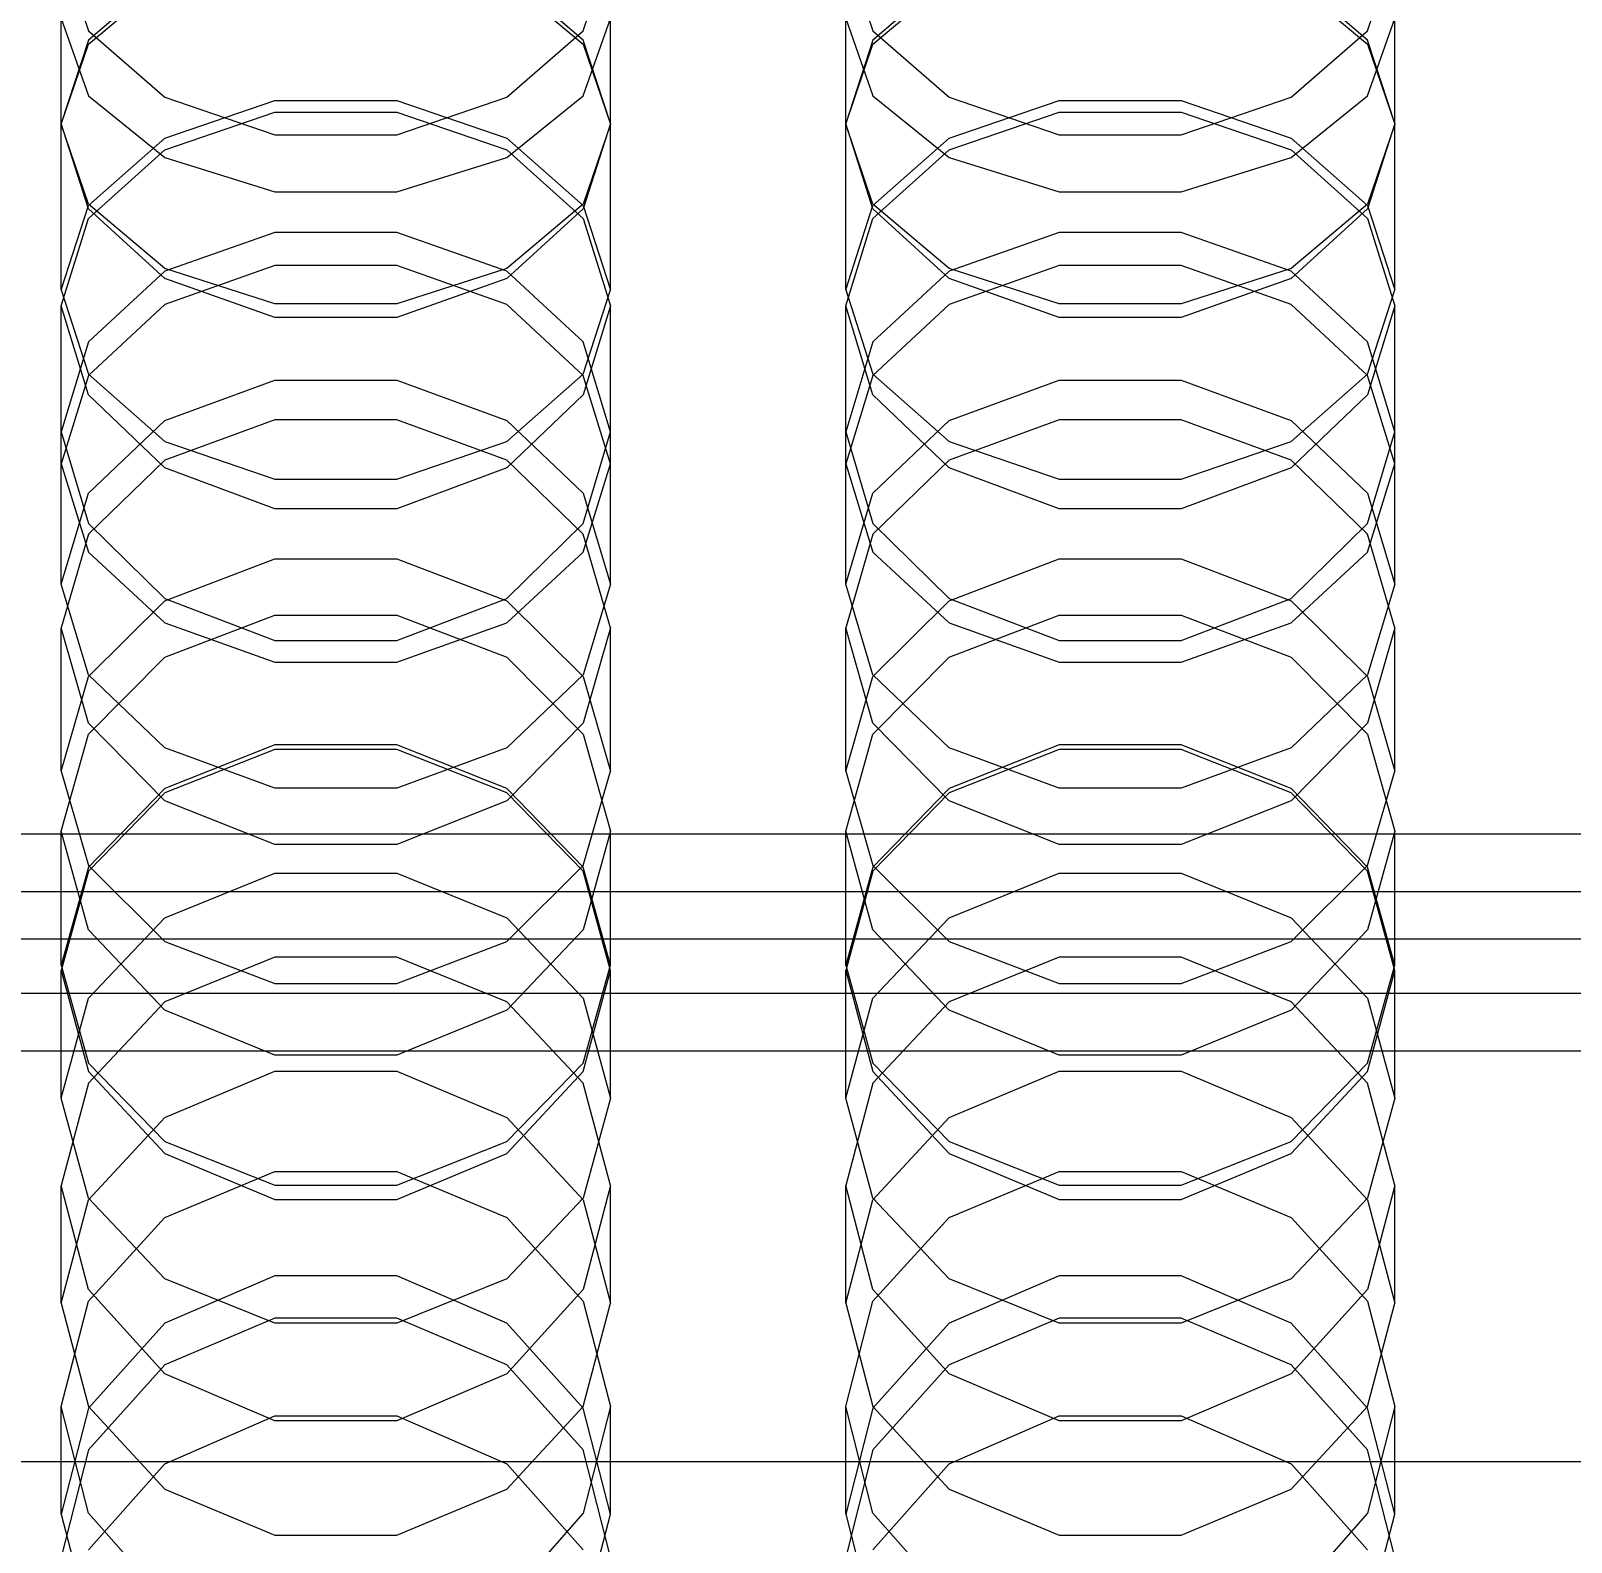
# Model space of a CAD drawing. Header units: millimetres. Extents: x -191664 to 191490, y -197311 to 10263.
# Drawn here: x 1876.7 to 1994.5, y -117306.2 to -117190.6 of the extents above; entities that cross this region are included whole.
import ezdxf

# ---------------------------------------------------------------- set-up
doc = ezdxf.new("R2010")
doc.units = ezdxf.units.MM
for name, color, linetype, lineweight in [('COTAS_P', 1, 'Continuous', 0), ('DET_briquetadora_frontal', 7, 'Continuous', 0), ('R15_COTAS_TRANSPORTE_P', 1, 'Continuous', 0)]:
    doc.layers.add(name, color=color, linetype=linetype, lineweight=lineweight)
doc.dimstyles.new('PLANTA_20', dxfattribs={"dimtxt": 50, "dimasz": 30, "dimexe": 30, "dimexo": 16, "dimgap": 20, "dimtad": 1, "dimtih": 1, "dimtoh": 1, "dimdec": 1, "dimzin": 0, "dimdsep": 46, "dimcen": 0.09, "dimadec": 0, "dimazin": 0, "dimtfac": 1, "dimtdec": 4, "dimtofl": 0, "dimtmove": 0, "dimatfit": 3, "dimfxl": 1, "dimtolj": 1, "dimtzin": 0, "dimarcsym": 0})

# ---------------------------------------------------------------- blocks, each defined once
blk = doc.blocks.new('*D85')
at = {"layer": 'COTAS_P', "color": 0, "lineweight": -2, "transparency": 16777216}
for p, q in [((1974, -116532.75), (1660, -116532.75)), ((1690, -119170), (1690, -116562.75)), ((1974, -119200), (1660, -119200))]:
    blk.add_line(p, q, dxfattribs=at)
at = {"layer": 'COTAS_P', "color": 0, "transparency": 16777216}
for points in [[(1685, -116562.75), (1695, -116562.75), (1690, -116532.75)], [(1685, -119170), (1695, -119170), (1690, -119200)]]:
    blk.add_solid(points, dxfattribs=at)
at = {"layer": 'Defpoints', "color": 0, "transparency": 16777216}
for p in [(1690, -116532.75), (1990, -116532.75), (1990, -119200)]:
    blk.add_point(p, dxfattribs=at)
blk = doc.blocks.new('*D133')
at = {"layer": 'Defpoints', "color": 0, "transparency": 16777216}
for p in [(439.69, -194147.98), (217.89, -194406.09), (-500, -194490), (-500, -194490), (500, -194490)]:
    blk.add_point(p, dxfattribs=at)
at = {"layer": 'R15_COTAS_TRANSPORTE_P', "color": 0, "lineweight": -2, "transparency": 16777216}
blk.add_arc((-500, -194490), 722.77, 2.37834, 17.62166, dxfattribs=at)
at = {"layer": 'R15_COTAS_TRANSPORTE_P', "color": 0, "transparency": 16777216}
for points in [[(184.12, -194272.81), (193.59, -194269.58), (179.18, -194242.8)], [(227.15, -194459.9), (217.15, -194460.11), (222.77, -194490)]]:
    blk.add_solid(points, dxfattribs=at)

msp = doc.modelspace()

# ---------------------------------------------------------------- linework, layer by layer
at = {"layer": 'DET_briquetadora_frontal', "color": 9, "true_color": 0xb9c3c2}
for p, q in [((1879, -117197.7), (1879, -117184.36)), ((1879, -117184.36), (1881.08, -117190.56)), ((1918.92, -117190.56), (1921, -117184.36)), ((1921, -117197.7), (1921, -117184.36)), ((1939, -117197.7), (1939, -117184.36)), ((1939, -117184.36), (1941.08, -117190.56)), ((1978.92, -117190.56), (1981, -117184.36)), ((1981, -117197.7), (1981, -117184.36)), ((1886.91, -117186.27), (1881.08, -117191.27)), ((1881.08, -117191.58), (1886.91, -117186.67)), ((1918.92, -117191.27), (1913.09, -117186.27)), ((1913.09, -117186.67), (1918.92, -117191.58)), ((1946.91, -117186.27), (1941.08, -117191.27)), ((1941.08, -117191.58), (1946.91, -117186.67)), ((1978.92, -117191.27), (1973.09, -117186.27)), ((1973.09, -117186.67), (1978.92, -117191.58)), ((1879, -117189.62), (1881.08, -117195.52)), ((1918.92, -117195.52), (1921, -117189.62)), ((1939, -117189.62), (1941.08, -117195.52)), ((1978.92, -117195.52), (1981, -117189.62)), ((1881.08, -117191.27), (1879, -117197.64)), ((1879, -117197.7), (1881.08, -117191.58)), ((1881.08, -117190.56), (1886.91, -117195.64)), ((1913.09, -117195.64), (1918.92, -117190.56)), ((1921, -117197.64), (1918.92, -117191.27)), ((1918.92, -117191.58), (1921, -117197.7)), ((1941.08, -117191.27), (1939, -117197.64)), ((1939, -117197.7), (1941.08, -117191.58)), ((1941.08, -117190.56), (1946.91, -117195.64)), ((1973.09, -117195.64), (1978.92, -117190.56)), ((1981, -117197.64), (1978.92, -117191.27)), ((1978.92, -117191.58), (1981, -117197.7)), ((1881.08, -117195.52), (1886.91, -117200.25)), ((1886.91, -117195.64), (1895.33, -117198.51)), ((1886.91, -117198.76), (1895.33, -117195.89)), ((1895.33, -117195.89), (1904.67, -117195.89)), ((1904.67, -117198.51), (1913.09, -117195.64)), ((1904.67, -117195.89), (1913.09, -117198.76)), ((1913.09, -117200.25), (1918.92, -117195.52)), ((1941.08, -117195.52), (1946.91, -117200.25)), ((1946.91, -117195.64), (1955.33, -117198.51)), ((1946.91, -117198.76), (1955.33, -117195.89)), ((1955.33, -117195.89), (1964.67, -117195.89)), ((1964.67, -117198.51), (1973.09, -117195.64)), ((1964.67, -117195.89), (1973.09, -117198.76)), ((1973.09, -117200.25), (1978.92, -117195.52)), ((1886.91, -117199.65), (1895.33, -117196.77)), ((1895.33, -117196.77), (1904.67, -117196.77)), ((1904.67, -117196.77), (1913.09, -117199.65)), ((1946.91, -117199.65), (1955.33, -117196.77)), ((1955.33, -117196.77), (1964.67, -117196.77)), ((1964.67, -117196.77), (1973.09, -117199.65)), ((1881.08, -117204.16), (1879, -117197.64)), ((1879, -117210.37), (1879, -117197.64)), ((1881.08, -117203.82), (1879, -117197.7)), ((1895.33, -117198.51), (1904.67, -117198.51)), ((1921, -117197.64), (1918.92, -117204.16)), ((1921, -117197.7), (1918.92, -117203.82)), ((1921, -117210.37), (1921, -117197.64)), ((1941.08, -117204.16), (1939, -117197.64)), ((1939, -117210.37), (1939, -117197.64)), ((1941.08, -117203.82), (1939, -117197.7)), ((1955.33, -117198.51), (1964.67, -117198.51)), ((1981, -117197.64), (1978.92, -117204.16)), ((1981, -117197.7), (1978.92, -117203.82)), ((1981, -117210.37), (1981, -117197.64)), ((1881.08, -117203.92), (1886.91, -117198.76)), ((1881.08, -117204.9), (1886.91, -117199.65)), ((1913.09, -117198.76), (1918.92, -117203.92)), ((1913.09, -117199.65), (1918.92, -117204.9)), ((1941.08, -117203.92), (1946.91, -117198.76)), ((1941.08, -117204.9), (1946.91, -117199.65)), ((1973.09, -117198.76), (1978.92, -117203.92)), ((1973.09, -117199.65), (1978.92, -117204.9)), ((1886.91, -117200.25), (1895.33, -117202.87)), ((1904.67, -117202.87), (1913.09, -117200.25)), ((1946.91, -117200.25), (1955.33, -117202.87)), ((1964.67, -117202.87), (1973.09, -117200.25)), ((1895.33, -117202.87), (1904.67, -117202.87)), ((1955.33, -117202.87), (1964.67, -117202.87)), ((1879, -117210.37), (1881.08, -117203.92)), ((1886.91, -117208.73), (1881.08, -117203.82)), ((1886.91, -117209.49), (1881.08, -117204.16)), ((1918.92, -117203.82), (1913.09, -117208.73)), ((1918.92, -117204.16), (1913.09, -117209.49)), ((1918.92, -117203.92), (1921, -117210.37)), ((1939, -117210.37), (1941.08, -117203.92)), ((1946.91, -117208.73), (1941.08, -117203.82)), ((1946.91, -117209.49), (1941.08, -117204.16)), ((1978.92, -117203.82), (1973.09, -117208.73)), ((1978.92, -117204.16), (1973.09, -117209.49)), ((1978.92, -117203.92), (1981, -117210.37)), ((1879, -117211.58), (1881.08, -117204.9)), ((1918.92, -117204.9), (1921, -117211.58)), ((1939, -117211.58), (1941.08, -117204.9)), ((1978.92, -117204.9), (1981, -117211.58)), ((1895.33, -117205.97), (1886.91, -117208.93)), ((1904.67, -117205.97), (1895.33, -117205.97)), ((1913.09, -117208.93), (1904.67, -117205.97)), ((1955.33, -117205.97), (1946.91, -117208.93)), ((1964.67, -117205.97), (1955.33, -117205.97)), ((1973.09, -117208.93), (1964.67, -117205.97)), ((1886.91, -117208.93), (1881.08, -117214.35)), ((1895.33, -117208.5), (1886.91, -117211.5)), ((1895.33, -117211.45), (1886.91, -117208.73)), ((1904.67, -117208.5), (1895.33, -117208.5)), ((1913.09, -117211.5), (1904.67, -117208.5)), ((1913.09, -117208.73), (1904.67, -117211.45)), ((1918.92, -117214.35), (1913.09, -117208.93)), ((1946.91, -117208.93), (1941.08, -117214.35)), ((1955.33, -117208.5), (1946.91, -117211.5)), ((1955.33, -117211.45), (1946.91, -117208.73)), ((1964.67, -117208.5), (1955.33, -117208.5)), ((1973.09, -117211.5), (1964.67, -117208.5)), ((1973.09, -117208.73), (1964.67, -117211.45)), ((1978.92, -117214.35), (1973.09, -117208.93)), ((1879, -117210.37), (1881.08, -117216.81)), ((1895.33, -117212.49), (1886.91, -117209.49)), ((1913.09, -117209.49), (1904.67, -117212.49)), ((1918.92, -117216.81), (1921, -117210.37)), ((1939, -117210.37), (1941.08, -117216.81)), ((1955.33, -117212.49), (1946.91, -117209.49)), ((1973.09, -117209.49), (1964.67, -117212.49)), ((1978.92, -117216.81), (1981, -117210.37)), ((1881.08, -117218.4), (1879, -117211.58)), ((1879, -117223.67), (1879, -117211.58)), ((1886.91, -117211.5), (1881.08, -117216.92)), ((1904.67, -117211.45), (1895.33, -117211.45)), ((1918.92, -117216.92), (1913.09, -117211.5)), ((1921, -117211.58), (1918.92, -117218.4)), ((1921, -117223.67), (1921, -117211.58)), ((1941.08, -117218.4), (1939, -117211.58)), ((1939, -117223.67), (1939, -117211.58)), ((1946.91, -117211.5), (1941.08, -117216.92)), ((1964.67, -117211.45), (1955.33, -117211.45)), ((1978.92, -117216.92), (1973.09, -117211.5)), ((1981, -117211.58), (1978.92, -117218.4)), ((1981, -117223.67), (1981, -117211.58)), ((1904.67, -117212.49), (1895.33, -117212.49)), ((1964.67, -117212.49), (1955.33, -117212.49)), ((1881.08, -117214.35), (1879, -117221.23)), ((1921, -117221.23), (1918.92, -117214.35)), ((1941.08, -117214.35), (1939, -117221.23)), ((1981, -117221.23), (1978.92, -117214.35)), ((1881.08, -117216.92), (1879, -117223.67)), ((1881.08, -117216.81), (1886.91, -117221.97)), ((1886.91, -117220.36), (1895.33, -117217.27)), ((1895.33, -117217.27), (1904.67, -117217.27)), ((1904.67, -117217.27), (1913.09, -117220.36)), ((1913.09, -117221.97), (1918.92, -117216.81)), ((1921, -117223.67), (1918.92, -117216.92)), ((1941.08, -117216.92), (1939, -117223.67)), ((1941.08, -117216.81), (1946.91, -117221.97)), ((1946.91, -117220.36), (1955.33, -117217.27)), ((1955.33, -117217.27), (1964.67, -117217.27)), ((1964.67, -117217.27), (1973.09, -117220.36)), ((1973.09, -117221.97), (1978.92, -117216.81)), ((1981, -117223.67), (1978.92, -117216.92)), ((1886.91, -117223.98), (1881.08, -117218.4)), ((1918.92, -117218.4), (1913.09, -117223.98)), ((1946.91, -117223.98), (1941.08, -117218.4)), ((1978.92, -117218.4), (1973.09, -117223.98)), ((1881.08, -117225.93), (1886.91, -117220.36)), ((1895.33, -117220.3), (1886.91, -117223.4)), ((1904.67, -117220.3), (1895.33, -117220.3)), ((1913.09, -117223.4), (1904.67, -117220.3)), ((1913.09, -117220.36), (1918.92, -117225.93)), ((1941.08, -117225.93), (1946.91, -117220.36)), ((1955.33, -117220.3), (1946.91, -117223.4)), ((1964.67, -117220.3), (1955.33, -117220.3)), ((1973.09, -117223.4), (1964.67, -117220.3)), ((1973.09, -117220.36), (1978.92, -117225.93)), ((1879, -117232.88), (1879, -117221.23)), ((1879, -117221.23), (1881.08, -117228.25)), ((1886.91, -117221.97), (1895.33, -117224.84)), ((1904.67, -117224.84), (1913.09, -117221.97)), ((1918.92, -117228.25), (1921, -117221.23)), ((1921, -117232.88), (1921, -117221.23)), ((1939, -117232.88), (1939, -117221.23)), ((1939, -117221.23), (1941.08, -117228.25)), ((1946.91, -117221.97), (1955.33, -117224.84)), ((1964.67, -117224.84), (1973.09, -117221.97)), ((1978.92, -117228.25), (1981, -117221.23)), ((1981, -117232.88), (1981, -117221.23)), ((1886.91, -117223.4), (1881.08, -117229.05)), ((1918.92, -117229.05), (1913.09, -117223.4)), ((1946.91, -117223.4), (1941.08, -117229.05)), ((1978.92, -117229.05), (1973.09, -117223.4)), ((1879, -117223.67), (1881.08, -117230.42)), ((1895.33, -117227.11), (1886.91, -117223.98)), ((1913.09, -117223.98), (1904.67, -117227.11)), ((1918.92, -117230.42), (1921, -117223.67)), ((1939, -117223.67), (1941.08, -117230.42)), ((1955.33, -117227.11), (1946.91, -117223.98)), ((1973.09, -117223.98), (1964.67, -117227.11)), ((1978.92, -117230.42), (1981, -117223.67)), ((1895.33, -117224.84), (1904.67, -117224.84)), ((1955.33, -117224.84), (1964.67, -117224.84)), ((1879, -117232.88), (1881.08, -117225.93)), ((1918.92, -117225.93), (1921, -117232.88)), ((1939, -117232.88), (1941.08, -117225.93)), ((1978.92, -117225.93), (1981, -117232.88)), ((1904.67, -117227.11), (1895.33, -117227.11)), ((1964.67, -117227.11), (1955.33, -117227.11)), ((1881.08, -117229.05), (1879, -117236.21)), ((1881.08, -117228.25), (1886.91, -117233.97)), ((1913.09, -117233.97), (1918.92, -117228.25)), ((1921, -117236.21), (1918.92, -117229.05)), ((1941.08, -117229.05), (1939, -117236.21)), ((1941.08, -117228.25), (1946.91, -117233.97)), ((1973.09, -117233.97), (1978.92, -117228.25)), ((1981, -117236.21), (1978.92, -117229.05)), ((1881.08, -117230.42), (1886.91, -117235.83)), ((1913.09, -117235.83), (1918.92, -117230.42)), ((1941.08, -117230.42), (1946.91, -117235.83)), ((1973.09, -117235.83), (1978.92, -117230.42)), ((1886.91, -117234.15), (1895.33, -117230.93)), ((1895.33, -117230.93), (1904.67, -117230.93)), ((1904.67, -117230.93), (1913.09, -117234.15)), ((1946.91, -117234.15), (1955.33, -117230.93)), ((1955.33, -117230.93), (1964.67, -117230.93)), ((1964.67, -117230.93), (1973.09, -117234.15)), ((1881.08, -117239.82), (1879, -117232.88)), ((1886.91, -117233.97), (1895.33, -117237.19)), ((1904.67, -117237.19), (1913.09, -117233.97)), ((1921, -117232.88), (1918.92, -117239.82)), ((1941.08, -117239.82), (1939, -117232.88)), ((1946.91, -117233.97), (1955.33, -117237.19)), ((1964.67, -117237.19), (1973.09, -117233.97)), ((1981, -117232.88), (1978.92, -117239.82)), ((1881.08, -117239.94), (1886.91, -117234.15)), ((1913.09, -117234.15), (1918.92, -117239.94)), ((1941.08, -117239.94), (1946.91, -117234.15)), ((1973.09, -117234.15), (1978.92, -117239.94)), ((1881.08, -117243.51), (1879, -117236.21)), ((1879, -117247.17), (1879, -117236.21)), ((1886.91, -117238.47), (1895.33, -117235.24)), ((1886.91, -117235.83), (1895.33, -117238.84)), ((1895.33, -117235.24), (1904.67, -117235.24)), ((1904.67, -117235.24), (1913.09, -117238.47)), ((1904.67, -117238.84), (1913.09, -117235.83)), ((1921, -117236.21), (1918.92, -117243.51)), ((1921, -117247.17), (1921, -117236.21)), ((1941.08, -117243.51), (1939, -117236.21)), ((1939, -117247.17), (1939, -117236.21)), ((1946.91, -117238.47), (1955.33, -117235.24)), ((1946.91, -117235.83), (1955.33, -117238.84)), ((1955.33, -117235.24), (1964.67, -117235.24)), ((1964.67, -117235.24), (1973.09, -117238.47)), ((1964.67, -117238.84), (1973.09, -117235.83)), ((1981, -117236.21), (1978.92, -117243.51)), ((1981, -117247.17), (1981, -117236.21)), ((1895.33, -117237.19), (1904.67, -117237.19)), ((1955.33, -117237.19), (1964.67, -117237.19)), ((1881.08, -117244.34), (1886.91, -117238.47)), ((1913.09, -117238.47), (1918.92, -117244.34)), ((1941.08, -117244.34), (1946.91, -117238.47)), ((1973.09, -117238.47), (1978.92, -117244.34)), ((1886.91, -117245.4), (1881.08, -117239.82)), ((1895.33, -117238.84), (1904.67, -117238.84)), ((1918.92, -117239.82), (1913.09, -117245.4)), ((1946.91, -117245.4), (1941.08, -117239.82)), ((1955.33, -117238.84), (1964.67, -117238.84)), ((1978.92, -117239.82), (1973.09, -117245.4)), ((1879, -117247.17), (1881.08, -117239.94)), ((1918.92, -117239.94), (1921, -117247.17)), ((1939, -117247.17), (1941.08, -117239.94)), ((1978.92, -117239.94), (1981, -117247.17)), ((1879, -117251.77), (1881.08, -117244.34)), ((1886.91, -117249.45), (1881.08, -117243.51)), ((1918.92, -117243.51), (1913.09, -117249.45)), ((1918.92, -117244.34), (1921, -117251.77)), ((1939, -117251.77), (1941.08, -117244.34)), ((1946.91, -117249.45), (1941.08, -117243.51)), ((1978.92, -117243.51), (1973.09, -117249.45)), ((1978.92, -117244.34), (1981, -117251.77)), ((1895.33, -117245.18), (1886.91, -117248.51)), ((1895.33, -117248.49), (1886.91, -117245.4)), ((1895.33, -117245.53), (1886.91, -117248.83)), ((1904.67, -117245.18), (1895.33, -117245.18)), ((1904.67, -117245.53), (1895.33, -117245.53)), ((1913.09, -117248.51), (1904.67, -117245.18)), ((1913.09, -117245.4), (1904.67, -117248.49)), ((1913.09, -117248.83), (1904.67, -117245.53)), ((1955.33, -117245.18), (1946.91, -117248.51)), ((1955.33, -117248.49), (1946.91, -117245.4)), ((1955.33, -117245.53), (1946.91, -117248.83)), ((1964.67, -117245.18), (1955.33, -117245.18)), ((1964.67, -117245.53), (1955.33, -117245.53)), ((1973.09, -117248.51), (1964.67, -117245.18)), ((1973.09, -117245.4), (1964.67, -117248.49)), ((1973.09, -117248.83), (1964.67, -117245.53)), ((1879, -117247.17), (1881.08, -117254.4)), ((1918.92, -117254.4), (1921, -117247.17)), ((1939, -117247.17), (1941.08, -117254.4)), ((1978.92, -117254.4), (1981, -117247.17)), ((1886.91, -117248.51), (1881.08, -117254.52)), ((1886.91, -117248.83), (1881.08, -117254.84)), ((1904.67, -117248.49), (1895.33, -117248.49)), ((1918.92, -117254.52), (1913.09, -117248.51)), ((1918.92, -117254.84), (1913.09, -117248.83)), ((1946.91, -117248.51), (1941.08, -117254.52)), ((1946.91, -117248.83), (1941.08, -117254.84)), ((1964.67, -117248.49), (1955.33, -117248.49)), ((1978.92, -117254.52), (1973.09, -117248.51)), ((1978.92, -117254.84), (1973.09, -117248.83)), ((1895.33, -117252.78), (1886.91, -117249.45)), ((1913.09, -117249.45), (1904.67, -117252.78)), ((1955.33, -117252.78), (1946.91, -117249.45)), ((1973.09, -117249.45), (1964.67, -117252.78)), ((1810, -117251.97), (2170, -117251.97)), ((1881.08, -117259.32), (1879, -117251.77)), ((1879, -117262.01), (1879, -117251.77)), ((1904.67, -117252.78), (1895.33, -117252.78)), ((1921, -117251.77), (1918.92, -117259.32)), ((1921, -117262.01), (1921, -117251.77)), ((1941.08, -117259.32), (1939, -117251.77)), ((1939, -117262.01), (1939, -117251.77)), ((1964.67, -117252.78), (1955.33, -117252.78)), ((1981, -117251.77), (1978.92, -117259.32)), ((1981, -117262.01), (1981, -117251.77)), ((1881.08, -117254.52), (1879, -117262.01)), ((1881.08, -117254.84), (1879, -117262.44)), ((1881.08, -117254.4), (1886.91, -117260.2)), ((1886.91, -117258.4), (1895.33, -117254.99)), ((1895.33, -117254.99), (1904.67, -117254.99)), ((1904.67, -117254.99), (1913.09, -117258.4)), ((1913.09, -117260.2), (1918.92, -117254.4)), ((1921, -117262.01), (1918.92, -117254.52)), ((1921, -117262.44), (1918.92, -117254.84)), ((1941.08, -117254.52), (1939, -117262.01)), ((1941.08, -117254.84), (1939, -117262.44)), ((1941.08, -117254.4), (1946.91, -117260.2)), ((1946.91, -117258.4), (1955.33, -117254.99)), ((1955.33, -117254.99), (1964.67, -117254.99)), ((1964.67, -117254.99), (1973.09, -117258.4)), ((1973.09, -117260.2), (1978.92, -117254.4)), ((1981, -117262.01), (1978.92, -117254.52)), ((1981, -117262.44), (1978.92, -117254.84)), ((1810, -117256.39), (2170, -117256.39)), ((1881.08, -117264.54), (1886.91, -117258.4)), ((1913.09, -117258.4), (1918.92, -117264.54)), ((1941.08, -117264.54), (1946.91, -117258.4)), ((1973.09, -117258.4), (1978.92, -117264.54)), ((1886.91, -117265.47), (1881.08, -117259.32)), ((1918.92, -117259.32), (1913.09, -117265.47)), ((1946.91, -117265.47), (1941.08, -117259.32)), ((1978.92, -117259.32), (1973.09, -117265.47)), ((1810, -117260.01), (2170, -117260.01)), ((1886.91, -117260.2), (1895.33, -117263.41)), ((1904.67, -117263.41), (1913.09, -117260.2)), ((1946.91, -117260.2), (1955.33, -117263.41)), ((1964.67, -117263.41), (1973.09, -117260.2)), ((1879, -117262.01), (1881.08, -117269.51)), ((1895.33, -117261.41), (1886.91, -117264.83)), ((1904.67, -117261.41), (1895.33, -117261.41)), ((1913.09, -117264.83), (1904.67, -117261.41)), ((1918.92, -117269.51), (1921, -117262.01)), ((1939, -117262.01), (1941.08, -117269.51)), ((1955.33, -117261.41), (1946.91, -117264.83)), ((1964.67, -117261.41), (1955.33, -117261.41)), ((1973.09, -117264.83), (1964.67, -117261.41)), ((1978.92, -117269.51), (1981, -117262.01)), ((1879, -117272.2), (1879, -117262.44)), ((1879, -117262.44), (1881.08, -117270.16)), ((1895.33, -117263.41), (1904.67, -117263.41)), ((1918.92, -117270.16), (1921, -117262.44)), ((1921, -117272.2), (1921, -117262.44)), ((1939, -117272.2), (1939, -117262.44)), ((1939, -117262.44), (1941.08, -117270.16)), ((1955.33, -117263.41), (1964.67, -117263.41)), ((1978.92, -117270.16), (1981, -117262.44)), ((1981, -117272.2), (1981, -117262.44)), ((1810, -117264.15), (2170, -117264.15)), ((1879, -117272.2), (1881.08, -117264.54)), ((1918.92, -117264.54), (1921, -117272.2)), ((1939, -117272.2), (1941.08, -117264.54)), ((1978.92, -117264.54), (1981, -117272.2)), ((1886.91, -117264.83), (1881.08, -117271.04)), ((1895.33, -117268.91), (1886.91, -117265.47)), ((1913.09, -117265.47), (1904.67, -117268.91)), ((1918.92, -117271.04), (1913.09, -117264.83)), ((1946.91, -117264.83), (1941.08, -117271.04)), ((1955.33, -117268.91), (1946.91, -117265.47)), ((1973.09, -117265.47), (1964.67, -117268.91)), ((1978.92, -117271.04), (1973.09, -117264.83)), ((1810, -117268.57), (2170, -117268.57)), ((1904.67, -117268.91), (1895.33, -117268.91)), ((1964.67, -117268.91), (1955.33, -117268.91)), ((1881.08, -117269.51), (1886.91, -117275.51)), ((1881.08, -117270.16), (1886.91, -117276.43)), ((1886.91, -117273.66), (1895.33, -117270.14)), ((1895.33, -117270.14), (1904.67, -117270.14)), ((1904.67, -117270.14), (1913.09, -117273.66)), ((1913.09, -117275.51), (1918.92, -117269.51)), ((1913.09, -117276.43), (1918.92, -117270.16)), ((1941.08, -117269.51), (1946.91, -117275.51)), ((1941.08, -117270.16), (1946.91, -117276.43)), ((1946.91, -117273.66), (1955.33, -117270.14)), ((1955.33, -117270.14), (1964.67, -117270.14)), ((1964.67, -117270.14), (1973.09, -117273.66)), ((1973.09, -117275.51), (1978.92, -117269.51)), ((1973.09, -117276.43), (1978.92, -117270.16)), ((1881.08, -117271.04), (1879, -117278.88)), ((1921, -117278.88), (1918.92, -117271.04)), ((1941.08, -117271.04), (1939, -117278.88)), ((1981, -117278.88), (1978.92, -117271.04)), ((1881.08, -117279.85), (1879, -117272.2)), ((1921, -117272.2), (1918.92, -117279.85)), ((1941.08, -117279.85), (1939, -117272.2)), ((1981, -117272.2), (1978.92, -117279.85)), ((1881.08, -117279.98), (1886.91, -117273.66)), ((1913.09, -117273.66), (1918.92, -117279.98)), ((1941.08, -117279.98), (1946.91, -117273.66)), ((1973.09, -117273.66), (1978.92, -117279.98)), ((1886.91, -117275.51), (1895.33, -117278.85)), ((1886.91, -117276.43), (1895.33, -117279.94)), ((1904.67, -117278.85), (1913.09, -117275.51)), ((1904.67, -117279.94), (1913.09, -117276.43)), ((1946.91, -117275.51), (1955.33, -117278.85)), ((1946.91, -117276.43), (1955.33, -117279.94)), ((1964.67, -117278.85), (1973.09, -117275.51)), ((1964.67, -117279.94), (1973.09, -117276.43)), ((1886.91, -117281.33), (1895.33, -117277.81)), ((1895.33, -117277.81), (1904.67, -117277.81)), ((1904.67, -117277.81), (1913.09, -117281.33)), ((1946.91, -117281.33), (1955.33, -117277.81)), ((1955.33, -117277.81), (1964.67, -117277.81)), ((1964.67, -117277.81), (1973.09, -117281.33)), ((1881.08, -117286.82), (1879, -117278.88)), ((1879, -117287.88), (1879, -117278.88)), ((1879, -117287.88), (1881.08, -117279.98)), ((1886.91, -117286), (1881.08, -117279.85)), ((1895.33, -117278.85), (1904.67, -117278.85)), ((1895.33, -117279.94), (1904.67, -117279.94)), ((1918.92, -117279.85), (1913.09, -117286)), ((1921, -117278.88), (1918.92, -117286.82)), ((1918.92, -117279.98), (1921, -117287.88)), ((1921, -117287.88), (1921, -117278.88)), ((1941.08, -117286.82), (1939, -117278.88)), ((1939, -117287.88), (1939, -117278.88)), ((1939, -117287.88), (1941.08, -117279.98)), ((1946.91, -117286), (1941.08, -117279.85)), ((1955.33, -117278.85), (1964.67, -117278.85)), ((1955.33, -117279.94), (1964.67, -117279.94)), ((1978.92, -117279.85), (1973.09, -117286)), ((1981, -117278.88), (1978.92, -117286.82)), ((1978.92, -117279.98), (1981, -117287.88)), ((1981, -117287.88), (1981, -117278.88)), ((1881.08, -117287.72), (1886.91, -117281.33)), ((1913.09, -117281.33), (1918.92, -117287.72)), ((1941.08, -117287.72), (1946.91, -117281.33)), ((1973.09, -117281.33), (1978.92, -117287.72)), ((1895.33, -117285.79), (1886.91, -117289.4)), ((1904.67, -117285.79), (1895.33, -117285.79)), ((1913.09, -117289.4), (1904.67, -117285.79)), ((1955.33, -117285.79), (1946.91, -117289.4)), ((1964.67, -117285.79), (1955.33, -117285.79)), ((1973.09, -117289.4), (1964.67, -117285.79)), ((1886.91, -117293.27), (1881.08, -117286.82)), ((1895.33, -117289.4), (1886.91, -117286)), ((1913.09, -117286), (1904.67, -117289.4)), ((1918.92, -117286.82), (1913.09, -117293.27)), ((1946.91, -117293.27), (1941.08, -117286.82)), ((1955.33, -117289.4), (1946.91, -117286)), ((1973.09, -117286), (1964.67, -117289.4)), ((1978.92, -117286.82), (1973.09, -117293.27)), ((1879, -117295.78), (1881.08, -117287.72)), ((1879, -117287.88), (1881.08, -117295.77)), ((1918.92, -117287.72), (1921, -117295.78)), ((1918.92, -117295.77), (1921, -117287.88)), ((1939, -117295.78), (1941.08, -117287.72)), ((1939, -117287.88), (1941.08, -117295.77)), ((1978.92, -117287.72), (1981, -117295.78)), ((1978.92, -117295.77), (1981, -117287.88)), ((1886.91, -117289.4), (1881.08, -117295.9)), ((1895.33, -117289.01), (1886.91, -117292.6)), ((1904.67, -117289.01), (1895.33, -117289.01)), ((1904.67, -117289.4), (1895.33, -117289.4)), ((1913.09, -117292.6), (1904.67, -117289.01)), ((1918.92, -117295.9), (1913.09, -117289.4)), ((1946.91, -117289.4), (1941.08, -117295.9)), ((1955.33, -117289.01), (1946.91, -117292.6)), ((1964.67, -117289.01), (1955.33, -117289.01)), ((1964.67, -117289.4), (1955.33, -117289.4)), ((1973.09, -117292.6), (1964.67, -117289.01)), ((1978.92, -117295.9), (1973.09, -117289.4)), ((1886.91, -117292.6), (1881.08, -117299.1)), ((1918.92, -117299.1), (1913.09, -117292.6)), ((1946.91, -117292.6), (1941.08, -117299.1)), ((1978.92, -117299.1), (1973.09, -117292.6)), ((1895.33, -117296.87), (1886.91, -117293.27)), ((1913.09, -117293.27), (1904.67, -117296.87)), ((1955.33, -117296.87), (1946.91, -117293.27)), ((1973.09, -117293.27), (1964.67, -117296.87)), ((1881.08, -117303.93), (1879, -117295.78)), ((1879, -117304), (1879, -117295.78)), ((1881.08, -117295.9), (1879, -117304)), ((1881.08, -117295.77), (1886.91, -117302.09)), ((1886.91, -117300.15), (1895.33, -117296.48)), ((1895.33, -117296.48), (1904.67, -117296.48)), ((1904.67, -117296.48), (1913.09, -117300.15)), ((1913.09, -117302.09), (1918.92, -117295.77)), ((1921, -117295.78), (1918.92, -117303.93)), ((1921, -117304), (1918.92, -117295.9)), ((1921, -117304), (1921, -117295.78)), ((1941.08, -117303.93), (1939, -117295.78)), ((1939, -117304), (1939, -117295.78)), ((1941.08, -117295.9), (1939, -117304)), ((1941.08, -117295.77), (1946.91, -117302.09)), ((1946.91, -117300.15), (1955.33, -117296.48)), ((1955.33, -117296.48), (1964.67, -117296.48)), ((1964.67, -117296.48), (1973.09, -117300.15)), ((1973.09, -117302.09), (1978.92, -117295.77)), ((1981, -117295.78), (1978.92, -117303.93)), ((1981, -117304), (1978.92, -117295.9)), ((1981, -117304), (1981, -117295.78)), ((1904.67, -117296.87), (1895.33, -117296.87)), ((1964.67, -117296.87), (1955.33, -117296.87)), ((1881.08, -117299.1), (1879, -117307.29)), ((1921, -117307.29), (1918.92, -117299.1)), ((1941.08, -117299.1), (1939, -117307.29)), ((1981, -117307.29), (1978.92, -117299.1)), ((1881.08, -117306.75), (1886.91, -117300.15)), ((1913.09, -117300.15), (1918.92, -117306.75)), ((1941.08, -117306.75), (1946.91, -117300.15)), ((1973.09, -117300.15), (1978.92, -117306.75)), ((1886.91, -117302.09), (1895.33, -117305.61)), ((1904.67, -117305.61), (1913.09, -117302.09)), ((1946.91, -117302.09), (1955.33, -117305.61)), ((1964.67, -117305.61), (1973.09, -117302.09)), ((1879, -117304), (1881.08, -117312.11)), ((1886.91, -117310.54), (1881.08, -117303.93)), ((1918.92, -117303.93), (1913.09, -117310.54)), ((1918.92, -117312.11), (1921, -117304)), ((1939, -117304), (1941.08, -117312.11)), ((1946.91, -117310.54), (1941.08, -117303.93)), ((1978.92, -117303.93), (1973.09, -117310.54)), ((1978.92, -117312.11), (1981, -117304)), ((1895.33, -117305.61), (1904.67, -117305.61)), ((1955.33, -117305.61), (1964.67, -117305.61))]:
    msp.add_line(p, q, dxfattribs=at)
at = {"layer": 'DET_briquetadora_frontal', "color": 8, "true_color": 0x6f7d84}
msp.add_line((2170, -117300), (1810, -117300), dxfattribs=at)

# ---------------------------------------------------------------- dimensions: what is measured, and where the dimension line sits
at = {"layer": 'COTAS_P'}
dim = msp.add_aligned_dim(p1=(1990, -119200), p2=(1990, -116532.75), distance=300, text='<> P', dimstyle='PLANTA_20', dxfattribs=at)
dim.commit()
dim.dimension.update_dxf_attribs({"geometry": '*D85', "text_midpoint": (1690, -117866.375)})
at = {"layer": 'R15_COTAS_TRANSPORTE_P'}
dim = msp.add_angular_dim_2l(base=(217.89, -194406.09), line1=((-500, -194490), (500, -194490)), line2=((-500, -194490), (439.69, -194147.98)), dimstyle='PLANTA_20', dxfattribs=at)
dim.commit()
dim.dimension.update_dxf_attribs({"geometry": '*D133', "text_midpoint": (191490.46, -33543.69)})

doc.saveas('drawing.dxf')
